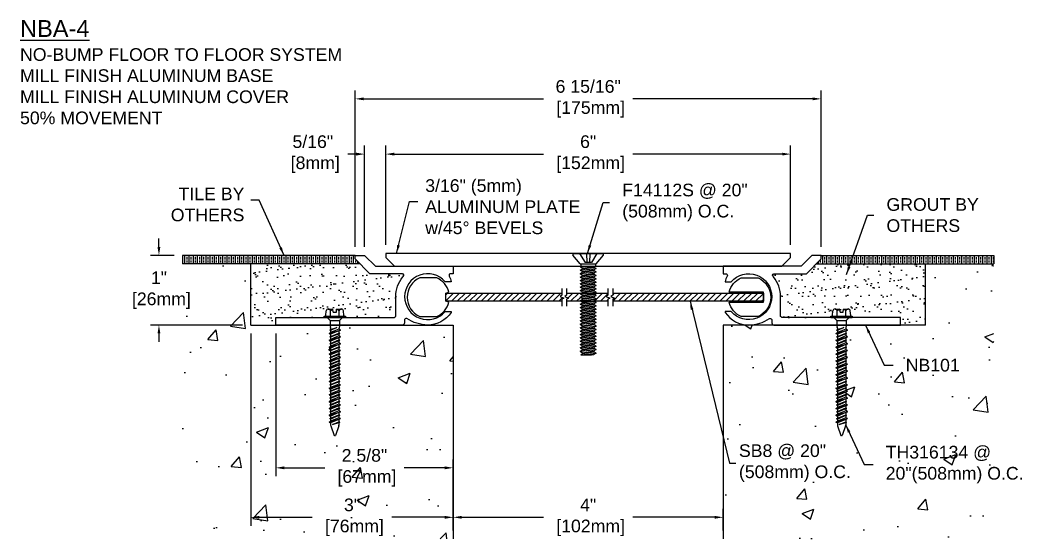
# Model space of a CAD drawing. Header units: inches. Extents: x 6.2 to 34.1, y 2.4 to 10.1.
# Drawn here: x 6.16 to 21.01, y 2.4 to 10.09 of the extents above; entities that cross this region are included whole.
import ezdxf

# ---------------------------------------------------------------- set-up
doc = ezdxf.new("R2010")
doc.units = ezdxf.units.IN
doc.header["$MEASUREMENT"] = 0
for name, color, linetype in [('ANCHORS', 4, 'Continuous'), ('CONDITIONS', 1, 'Continuous'), ('DIMENSIONS', 3, 'Continuous'), ('METALS', 7, 'Continuous'), ('TEXT', 2, 'Continuous')]:
    doc.layers.add(name, color=color, linetype=linetype)
doc.styles.add('Arial', font='arial.ttf')
doc.dimstyles.new('Arial', dxfattribs={"dimtxt": 0.125, "dimasz": 0.125, "dimexe": 0.125, "dimexo": 0.125, "dimgap": 0.125, "dimtad": 0, "dimtih": 1, "dimtoh": 1, "dimdec": 4, "dimzin": 3, "dimdsep": 46, "dimlunit": 4, "dimtxsty": 'Arial', "dimcen": 0.125, "dimadec": 0, "dimazin": 0, "dimtfac": 1, "dimtdec": 4, "dimtofl": 0, "dimtmove": 0, "dimatfit": 3, "dimfxl": 0, "dimfrac": 2, "dimtolj": 1, "dimtzin": 0, "dimarcsym": 0})

# ---------------------------------------------------------------- blocks, each defined once
blk = doc.blocks.new('NB101')
at = {"color": 7}
blk.add_lwpolyline([(0, 0.11), (1.75, 0.11, 0.414214), (1.78, 0.14), (1.78, 0.42, -0.169148), (1.882, 0.712, 0.705453), (1.879, 0.76), (1.394, 0.76), (1.176, 0.979), (1.176, 1.03), (1.316, 1.03), (1.476, 0.87), (2.63, 0.87), (2.63, 0.76), (2.594, 0.76, 0.552863), (2.569, 0.725, -0.162306), (2.599, 0.64), (2.509, 0.64, 2.723771), (2.509, 0.2), (2.599, 0.2), (2.599, 0.186, -0.25024), (2.25, 0, -0.145549), (1.941, 0.097, 0.525468), (1.907, 0.071), (1.907, 0.03, -0.414214), (1.877, 0), (0, 0)], format="xyb", close=True, dxfattribs=at)
blk = doc.blocks.new('Th316134')
for p, q in [((-0.135, 1.779), (-0.129, 1.85)), ((-0.097, 1.877), (-0.027, 1.877)), ((-0.065, 1.769), (-0.065, 1.85)), ((-0.023, 1.833), (-0.027, 1.877)), ((-0.023, 1.833), (0.023, 1.833)), ((0.023, 1.833), (0.027, 1.877)), ((0.027, 1.877), (0.097, 1.877)), ((0.064, 1.769), (0.064, 1.85)), ((0.135, 1.779), (0.129, 1.85)), ((-0.157, 1.75), (-0.157, 1.769)), ((-0.157, 1.769), (0.157, 1.769)), ((-0.157, 1.75), (0.157, 1.75)), ((-0.115, 1.75), (-0.07, 1.705)), ((-0.07, 1.705), (-0.07, 1.638)), ((-0.07, 1.705), (0.07, 1.705)), ((0.115, 1.75), (0.07, 1.705)), ((0.07, 1.705), (0.07, 1.638)), ((0.157, 1.769), (0.157, 1.75)), ((-0.086, 1.516), (0.086, 1.566)), ((-0.086, 1.516), (-0.062, 1.529)), ((-0.086, 1.516), (-0.062, 1.503)), ((-0.074, 1.566), (0.032, 1.603)), ((-0.074, 1.566), (-0.062, 1.573)), ((-0.074, 1.566), (-0.062, 1.56)), ((-0.074, 1.465), (0.074, 1.516)), ((-0.069, 1.628), (-0.063, 1.602)), ((-0.062, 1.573), (0.032, 1.603)), ((0.032, 1.603), (-0.062, 1.56)), ((-0.062, 1.593), (-0.062, 1.573)), ((0.062, 1.579), (-0.062, 1.529)), ((-0.062, 1.56), (-0.062, 1.529)), ((0.062, 1.553), (-0.062, 1.503)), ((-0.062, 1.471), (0.062, 1.522)), ((0.062, 1.509), (-0.062, 1.459)), ((-0.062, 1.503), (-0.062, 1.471)), ((0.062, 1.593), (0.062, 1.579)), ((0.086, 1.566), (0.062, 1.579)), ((0.086, 1.566), (0.062, 1.553)), ((0.062, 1.553), (0.062, 1.522)), ((0.074, 1.516), (0.062, 1.522)), ((0.074, 1.516), (0.062, 1.509)), ((0.062, 1.509), (0.062, 1.478)), ((0.069, 1.628), (0.063, 1.602)), ((-0.086, 1.414), (0.086, 1.465)), ((-0.086, 1.414), (-0.062, 1.427)), ((-0.086, 1.414), (-0.062, 1.401)), ((-0.086, 1.313), (0.086, 1.363)), ((-0.074, 1.465), (-0.062, 1.471)), ((-0.074, 1.465), (-0.062, 1.459)), ((-0.074, 1.363), (0.074, 1.414)), ((-0.074, 1.363), (-0.062, 1.369)), ((-0.074, 1.363), (-0.062, 1.357)), ((0.062, 1.478), (-0.062, 1.427)), ((-0.062, 1.459), (-0.062, 1.427)), ((0.062, 1.452), (-0.062, 1.401)), ((-0.062, 1.369), (0.062, 1.42)), ((0.062, 1.408), (-0.062, 1.357)), ((-0.062, 1.401), (-0.062, 1.369)), ((0.062, 1.376), (-0.062, 1.325)), ((-0.062, 1.357), (-0.062, 1.325)), ((0.062, 1.35), (-0.062, 1.3)), ((0.086, 1.465), (0.062, 1.478)), ((0.086, 1.465), (0.062, 1.452)), ((0.062, 1.452), (0.062, 1.42)), ((0.074, 1.414), (0.062, 1.42)), ((0.074, 1.414), (0.062, 1.408)), ((0.062, 1.408), (0.062, 1.376)), ((0.086, 1.363), (0.062, 1.376)), ((0.086, 1.363), (0.062, 1.35)), ((0.062, 1.35), (0.062, 1.319)), ((-0.086, 1.313), (-0.062, 1.325)), ((-0.086, 1.313), (-0.062, 1.3)), ((-0.086, 1.211), (0.086, 1.262)), ((-0.086, 1.211), (-0.062, 1.224)), ((-0.086, 1.211), (-0.062, 1.198)), ((-0.074, 1.262), (0.074, 1.313)), ((-0.074, 1.262), (-0.062, 1.268)), ((-0.074, 1.262), (-0.062, 1.256)), ((-0.074, 1.16), (0.074, 1.211)), ((-0.062, 1.268), (0.062, 1.319)), ((0.062, 1.306), (-0.062, 1.256)), ((-0.062, 1.3), (-0.062, 1.268)), ((0.062, 1.275), (-0.062, 1.224)), ((-0.062, 1.256), (-0.062, 1.224)), ((0.062, 1.249), (-0.062, 1.198)), ((-0.062, 1.166), (0.062, 1.217)), ((0.062, 1.205), (-0.062, 1.154)), ((-0.062, 1.198), (-0.062, 1.166)), ((0.074, 1.313), (0.062, 1.319)), ((0.074, 1.313), (0.062, 1.306)), ((0.062, 1.306), (0.062, 1.275)), ((0.086, 1.262), (0.062, 1.275)), ((0.086, 1.262), (0.062, 1.249)), ((0.062, 1.249), (0.062, 1.217)), ((0.074, 1.211), (0.062, 1.217)), ((0.074, 1.211), (0.062, 1.205)), ((0.062, 1.205), (0.062, 1.173)), ((-0.086, 1.109), (0.086, 1.16)), ((-0.086, 1.109), (-0.062, 1.122)), ((-0.086, 1.109), (-0.062, 1.096)), ((-0.086, 1.008), (0.086, 1.059)), ((-0.074, 1.16), (-0.062, 1.166)), ((-0.074, 1.16), (-0.062, 1.154)), ((-0.074, 1.059), (0.074, 1.109)), ((-0.074, 1.059), (-0.062, 1.065)), ((-0.074, 1.059), (-0.062, 1.052)), ((0.062, 1.173), (-0.062, 1.122)), ((-0.062, 1.154), (-0.062, 1.122)), ((0.062, 1.147), (-0.062, 1.096)), ((-0.062, 1.065), (0.062, 1.116)), ((0.062, 1.103), (-0.062, 1.052)), ((-0.062, 1.096), (-0.062, 1.065)), ((0.062, 1.072), (-0.062, 1.021)), ((-0.062, 1.052), (-0.062, 1.021)), ((0.062, 1.046), (-0.062, 0.995)), ((0.086, 1.16), (0.062, 1.173)), ((0.086, 1.16), (0.062, 1.147)), ((0.062, 1.147), (0.062, 1.116)), ((0.074, 1.109), (0.062, 1.116)), ((0.074, 1.109), (0.062, 1.103)), ((0.062, 1.103), (0.062, 1.072)), ((0.086, 1.059), (0.062, 1.072)), ((0.086, 1.059), (0.062, 1.046)), ((0.062, 1.046), (0.062, 1.014)), ((-0.086, 1.008), (-0.062, 1.021)), ((-0.086, 1.008), (-0.062, 0.995)), ((-0.086, 0.906), (0.086, 0.957)), ((-0.086, 0.906), (-0.062, 0.919)), ((-0.086, 0.906), (-0.062, 0.893)), ((-0.074, 0.957), (0.074, 1.008)), ((-0.074, 0.957), (-0.062, 0.963)), ((-0.074, 0.957), (-0.062, 0.951)), ((-0.074, 0.855), (0.074, 0.906)), ((-0.062, 0.963), (0.062, 1.014)), ((0.062, 1.002), (-0.062, 0.951)), ((-0.062, 0.995), (-0.062, 0.963)), ((0.062, 0.97), (-0.062, 0.919)), ((-0.062, 0.951), (-0.062, 0.919)), ((0.062, 0.944), (-0.062, 0.893)), ((-0.062, 0.862), (0.062, 0.912)), ((0.062, 0.9), (-0.062, 0.849)), ((-0.062, 0.893), (-0.062, 0.862)), ((0.074, 1.008), (0.062, 1.014)), ((0.074, 1.008), (0.062, 1.002)), ((0.062, 1.002), (0.062, 0.97)), ((0.086, 0.957), (0.062, 0.97)), ((0.086, 0.957), (0.062, 0.944)), ((0.062, 0.944), (0.062, 0.912)), ((0.074, 0.906), (0.062, 0.912)), ((0.074, 0.906), (0.062, 0.9)), ((0.062, 0.9), (0.062, 0.868)), ((-0.086, 0.805), (0.086, 0.855)), ((-0.086, 0.805), (-0.062, 0.818)), ((-0.086, 0.805), (-0.062, 0.792)), ((-0.086, 0.703), (0.086, 0.754)), ((-0.074, 0.855), (-0.062, 0.862)), ((-0.074, 0.855), (-0.062, 0.849)), ((-0.074, 0.754), (0.074, 0.805)), ((-0.074, 0.754), (-0.062, 0.76)), ((-0.074, 0.754), (-0.062, 0.748)), ((0.062, 0.868), (-0.062, 0.818)), ((-0.062, 0.849), (-0.062, 0.818)), ((0.062, 0.843), (-0.062, 0.792)), ((-0.062, 0.76), (0.062, 0.811)), ((0.062, 0.799), (-0.062, 0.748)), ((-0.062, 0.792), (-0.062, 0.76)), ((0.062, 0.767), (-0.062, 0.716)), ((-0.062, 0.748), (-0.062, 0.716)), ((0.086, 0.855), (0.062, 0.868)), ((0.086, 0.855), (0.062, 0.843)), ((0.062, 0.843), (0.062, 0.811)), ((0.074, 0.805), (0.062, 0.811)), ((0.074, 0.805), (0.062, 0.799)), ((0.062, 0.799), (0.062, 0.767)), ((0.086, 0.754), (0.062, 0.767)), ((0.086, 0.754), (0.062, 0.741)), ((0.062, 0.749), (0.062, 0.717)), ((-0.086, 0.703), (-0.062, 0.716)), ((-0.086, 0.703), (-0.062, 0.69)), ((-0.086, 0.609), (0.086, 0.66)), ((-0.086, 0.609), (-0.062, 0.622)), ((-0.086, 0.609), (-0.062, 0.596)), ((-0.074, 0.66), (0.074, 0.711)), ((-0.074, 0.66), (-0.062, 0.666)), ((-0.074, 0.66), (-0.062, 0.654)), ((-0.074, 0.559), (0.074, 0.609)), ((0.062, 0.741), (-0.062, 0.69)), ((-0.062, 0.666), (0.062, 0.717)), ((0.062, 0.705), (-0.062, 0.654)), ((-0.062, 0.698), (-0.062, 0.666)), ((0.062, 0.673), (-0.062, 0.622)), ((-0.062, 0.654), (-0.062, 0.622)), ((0.062, 0.647), (-0.062, 0.596)), ((-0.062, 0.565), (0.062, 0.616)), ((0.062, 0.603), (-0.062, 0.552)), ((-0.062, 0.596), (-0.062, 0.565)), ((0.074, 0.711), (0.062, 0.717)), ((0.074, 0.711), (0.062, 0.705)), ((0.062, 0.705), (0.062, 0.673)), ((0.086, 0.66), (0.062, 0.673)), ((0.086, 0.66), (0.062, 0.647)), ((0.062, 0.647), (0.062, 0.616)), ((0.074, 0.609), (0.062, 0.616)), ((0.074, 0.609), (0.062, 0.603)), ((0.062, 0.603), (0.062, 0.572)), ((-0.086, 0.508), (0.086, 0.559)), ((-0.086, 0.508), (-0.062, 0.521)), ((-0.086, 0.508), (-0.062, 0.495)), ((-0.086, 0.406), (0.086, 0.457)), ((-0.074, 0.559), (-0.062, 0.565)), ((-0.074, 0.559), (-0.062, 0.552)), ((-0.074, 0.457), (0.074, 0.508)), ((-0.074, 0.457), (-0.062, 0.463)), ((-0.074, 0.457), (-0.062, 0.451)), ((0.062, 0.572), (-0.062, 0.521)), ((-0.062, 0.552), (-0.062, 0.521)), ((0.062, 0.546), (-0.062, 0.495)), ((-0.062, 0.463), (0.062, 0.514)), ((0.062, 0.502), (-0.062, 0.451)), ((-0.062, 0.495), (-0.062, 0.463)), ((0.062, 0.47), (-0.062, 0.419)), ((-0.062, 0.451), (-0.062, 0.419)), ((0.086, 0.559), (0.062, 0.572)), ((0.086, 0.559), (0.062, 0.546)), ((0.062, 0.546), (0.062, 0.514)), ((0.074, 0.508), (0.062, 0.514)), ((0.074, 0.508), (0.062, 0.502)), ((0.062, 0.502), (0.062, 0.47)), ((0.086, 0.457), (0.062, 0.47)), ((0.086, 0.457), (0.062, 0.444)), ((-0.086, 0.406), (-0.062, 0.419)), ((-0.086, 0.406), (-0.062, 0.393)), ((-0.086, 0.305), (0.086, 0.355)), ((-0.086, 0.305), (-0.062, 0.318)), ((-0.086, 0.305), (-0.062, 0.292)), ((-0.074, 0.355), (0.074, 0.406)), ((-0.074, 0.355), (-0.062, 0.362)), ((-0.074, 0.355), (-0.062, 0.349)), ((-0.074, 0.254), (0.074, 0.305)), ((0.062, 0.444), (-0.062, 0.393)), ((-0.062, 0.362), (0.062, 0.412)), ((0.062, 0.4), (-0.062, 0.349)), ((-0.062, 0.393), (-0.062, 0.362)), ((0.062, 0.368), (-0.062, 0.318)), ((-0.062, 0.349), (-0.062, 0.318)), ((0.062, 0.343), (-0.062, 0.292)), ((-0.062, 0.26), (0.062, 0.311)), ((0.062, 0.299), (-0.062, 0.248)), ((0.062, 0.444), (0.062, 0.412)), ((0.074, 0.406), (0.062, 0.412)), ((0.074, 0.406), (0.062, 0.4)), ((0.062, 0.4), (0.062, 0.368)), ((0.086, 0.355), (0.062, 0.368)), ((0.086, 0.355), (0.062, 0.343)), ((0.062, 0.343), (0.062, 0.311)), ((0.074, 0.305), (0.062, 0.311)), ((0.074, 0.305), (0.062, 0.299)), ((0.062, 0.299), (0.062, 0.267)), ((-0.086, 0.203), (0.086, 0.254)), ((-0.086, 0.203), (-0.062, 0.216)), ((-0.086, 0.203), (-0.062, 0.19)), ((-0.074, 0.254), (-0.062, 0.26)), ((-0.074, 0.254), (-0.062, 0.248)), ((-0.062, 0.292), (-0.062, 0.26)), ((0.062, 0.267), (-0.062, 0.216)), ((-0.062, 0.248), (-0.062, 0.216)), ((0.062, 0.241), (-0.062, 0.19)), ((-0.062, 0.19), (-0.062, 0.164)), ((-0.06, 0.149), (-0.01, 0.006)), ((-0.034, 0.166), (0.062, 0.209)), ((-0.034, 0.166), (0.074, 0.203)), ((0.062, 0.197), (-0.034, 0.166)), ((0.06, 0.149), (0.01, 0.006)), ((0.086, 0.254), (0.062, 0.267)), ((0.086, 0.254), (0.062, 0.241)), ((0.062, 0.241), (0.062, 0.209)), ((0.074, 0.203), (0.062, 0.209)), ((0.074, 0.203), (0.062, 0.197)), ((0.062, 0.197), (0.062, 0.164))]:
    blk.add_line(p, q)
for centre, radius, start, end in [((-0.097, 1.845), 0.0327, 9.285, 170.715), ((0, 1.788), 0.0896, 107.4215, 136.0407), ((0, 1.788), 0.0896, 43.9593, 72.5785), ((0.097, 1.845), 0.0327, 9.285, 170.715), ((-0.146, 1.78), 0.0112, 270, 355), ((-0.023, 1.638), 0.0465, 180, 191.9357), ((0.023, 1.638), 0.0465, 348.0643, 0), ((0.146, 1.78), 0.0112, 185, 270), ((-0.109, 1.593), 0.0465, 0, 11.9357), ((0.109, 1.593), 0.0465, 168.0643, 180), ((-0.016, 0.164), 0.0465, 180, 199.3058), ((0.016, 0.164), 0.0465, 340.6942, 0), ((0, 0.011), 0.0106, 204.1001, 335.8999)]:
    blk.add_arc(centre, radius, start, end)
blk = doc.blocks.new('*D10')
at = {"layer": 'Defpoints', "color": 0}
for p in [(9.58, 5.572), (12.58, 2.725), (12.58, 2.405)]:
    blk.add_point(p, dxfattribs=at)
at = {"layer": 'DIMENSIONS', "color": 0, "lineweight": -2}
for p, q in [((9.58, 5.447), (9.58, 2.6)), ((12.58, 2.53), (12.58, 2.85)), ((9.705, 2.725), (10.491, 2.725)), ((12.455, 2.725), (11.67, 2.725))]:
    blk.add_line(p, q, dxfattribs=at)
at = {"layer": 'DIMENSIONS', "color": 0}
for points in [[(9.705, 2.746), (9.705, 2.704), (9.58, 2.725)], [(12.455, 2.746), (12.455, 2.704), (12.58, 2.725)]]:
    blk.add_solid(points, dxfattribs=at)
at = {"layer": 'DIMENSIONS', "color": 0, "insert": (11.08, 2.725), "char_height": 0.1875, "attachment_point": 5, "style": 'Arial'}
blk.add_mtext('\\A1;3"\\P [76mm]', dxfattribs=at)
blk = doc.blocks.new('F14112S')
for p, q in [((-0.214, 0), (0.214, 0)), ((-0.128, 0), (-0.047, -0.137)), ((-0.025, 0), (-0.02, -0.137)), ((0.025, 0), (0.02, -0.137)), ((0.128, 0), (0.048, -0.137)), ((-0.119, -0.155), (-0.226, -0.024)), ((0.048, -0.137), (-0.047, -0.137)), ((0.119, -0.155), (0.226, -0.024)), ((-0.119, -0.155), (0.119, -0.155)), ((-0.119, -0.2), (-0.108, -0.195)), ((-0.119, -0.2), (-0.068, -0.195)), ((-0.119, -0.2), (-0.085, -0.22)), ((-0.119, -0.25), (0.119, -0.225)), ((-0.119, -0.25), (-0.085, -0.23)), ((-0.119, -0.25), (-0.085, -0.27)), ((-0.119, -0.3), (0.119, -0.275)), ((-0.119, -0.3), (-0.085, -0.28)), ((-0.108, -0.155), (-0.108, -0.195)), ((0.108, -0.195), (-0.108, -0.195)), ((-0.085, -0.22), (0.085, -0.195)), ((-0.085, -0.23), (0.085, -0.205)), ((-0.085, -0.22), (-0.085, -0.23)), ((-0.085, -0.27), (0.085, -0.245)), ((-0.085, -0.28), (0.085, -0.255)), ((-0.085, -0.27), (-0.085, -0.28)), ((-0.085, -0.32), (0.085, -0.295)), ((0.108, -0.195), (0.085, -0.205)), ((0.119, -0.225), (0.085, -0.205)), ((0.119, -0.225), (0.085, -0.245)), ((0.085, -0.245), (0.085, -0.255)), ((0.119, -0.275), (0.085, -0.255)), ((0.119, -0.275), (0.085, -0.295)), ((0.085, -0.295), (0.085, -0.305)), ((0.108, -0.155), (0.108, -0.195)), ((-0.119, -0.3), (-0.085, -0.32)), ((-0.119, -0.35), (0.119, -0.325)), ((-0.119, -0.35), (-0.085, -0.33)), ((-0.119, -0.35), (-0.085, -0.37)), ((-0.119, -0.4), (0.119, -0.375)), ((-0.119, -0.4), (-0.085, -0.38)), ((-0.119, -0.4), (-0.085, -0.42)), ((-0.119, -0.45), (0.119, -0.425)), ((-0.119, -0.45), (-0.085, -0.43)), ((-0.085, -0.33), (0.085, -0.305)), ((-0.085, -0.32), (-0.085, -0.33)), ((-0.085, -0.37), (0.085, -0.345)), ((-0.085, -0.38), (0.085, -0.355)), ((-0.085, -0.37), (-0.085, -0.38)), ((-0.085, -0.42), (0.085, -0.395)), ((-0.085, -0.43), (0.085, -0.405)), ((-0.085, -0.42), (-0.085, -0.43)), ((-0.085, -0.47), (0.085, -0.445)), ((0.119, -0.325), (0.085, -0.305)), ((0.119, -0.325), (0.085, -0.345)), ((0.085, -0.345), (0.085, -0.355)), ((0.119, -0.375), (0.085, -0.355)), ((0.119, -0.375), (0.085, -0.395)), ((0.085, -0.395), (0.085, -0.405)), ((0.119, -0.425), (0.085, -0.405)), ((0.119, -0.425), (0.085, -0.445)), ((0.085, -0.445), (0.085, -0.455)), ((-0.119, -0.45), (-0.085, -0.47)), ((-0.119, -0.5), (0.119, -0.475)), ((-0.119, -0.5), (-0.085, -0.48)), ((-0.119, -0.5), (-0.085, -0.52)), ((-0.119, -0.55), (0.119, -0.525)), ((-0.119, -0.55), (-0.085, -0.53)), ((-0.119, -0.55), (-0.085, -0.57)), ((-0.119, -0.6), (0.119, -0.575)), ((-0.119, -0.6), (-0.085, -0.58)), ((-0.085, -0.48), (0.085, -0.455)), ((-0.085, -0.47), (-0.085, -0.48)), ((-0.085, -0.52), (0.085, -0.495)), ((-0.085, -0.53), (0.085, -0.505)), ((-0.085, -0.52), (-0.085, -0.53)), ((-0.085, -0.57), (0.085, -0.545)), ((-0.085, -0.58), (0.085, -0.555)), ((-0.085, -0.57), (-0.085, -0.58)), ((0.119, -0.475), (0.085, -0.455)), ((0.119, -0.475), (0.085, -0.495)), ((0.085, -0.495), (0.085, -0.505)), ((0.119, -0.525), (0.085, -0.505)), ((0.119, -0.525), (0.085, -0.545)), ((0.085, -0.545), (0.085, -0.555)), ((0.119, -0.575), (0.085, -0.555)), ((0.119, -0.575), (0.085, -0.595)), ((-0.119, -0.6), (-0.085, -0.62)), ((-0.119, -0.65), (0.119, -0.625)), ((-0.119, -0.65), (-0.085, -0.63)), ((-0.119, -0.65), (-0.085, -0.67)), ((-0.119, -0.7), (0.119, -0.675)), ((-0.119, -0.7), (-0.085, -0.68)), ((-0.119, -0.7), (-0.085, -0.72)), ((-0.119, -0.75), (0.119, -0.725)), ((-0.119, -0.75), (-0.085, -0.73)), ((-0.085, -0.62), (0.085, -0.595)), ((-0.085, -0.63), (0.085, -0.605)), ((-0.085, -0.62), (-0.085, -0.63)), ((-0.085, -0.67), (0.085, -0.645)), ((-0.085, -0.68), (0.085, -0.655)), ((-0.085, -0.67), (-0.085, -0.68)), ((-0.085, -0.72), (0.085, -0.695)), ((-0.085, -0.73), (0.085, -0.705)), ((-0.085, -0.72), (-0.085, -0.73)), ((0.085, -0.595), (0.085, -0.605)), ((0.119, -0.625), (0.085, -0.605)), ((0.119, -0.625), (0.085, -0.645)), ((0.085, -0.645), (0.085, -0.655)), ((0.119, -0.675), (0.085, -0.655)), ((0.119, -0.675), (0.085, -0.695)), ((0.085, -0.695), (0.085, -0.705)), ((0.119, -0.725), (0.085, -0.705)), ((0.119, -0.725), (0.085, -0.745)), ((-0.119, -0.75), (-0.085, -0.77)), ((-0.119, -0.8), (0.119, -0.775)), ((-0.119, -0.8), (-0.085, -0.78)), ((-0.119, -0.8), (-0.085, -0.82)), ((-0.119, -0.85), (0.119, -0.825)), ((-0.119, -0.85), (-0.085, -0.83)), ((-0.119, -0.85), (-0.085, -0.87)), ((-0.119, -0.9), (0.119, -0.875)), ((-0.119, -0.9), (-0.085, -0.88)), ((-0.085, -0.77), (0.085, -0.745)), ((-0.085, -0.78), (0.085, -0.755)), ((-0.085, -0.77), (-0.085, -0.78)), ((-0.085, -0.82), (0.085, -0.795)), ((-0.085, -0.83), (0.085, -0.805)), ((-0.085, -0.82), (-0.085, -0.83)), ((-0.085, -0.87), (0.085, -0.845)), ((-0.085, -0.88), (0.085, -0.855)), ((-0.085, -0.87), (-0.085, -0.88)), ((0.085, -0.745), (0.085, -0.755)), ((0.119, -0.775), (0.085, -0.755)), ((0.119, -0.775), (0.085, -0.795)), ((0.085, -0.795), (0.085, -0.805)), ((0.119, -0.825), (0.085, -0.805)), ((0.119, -0.825), (0.085, -0.845)), ((0.085, -0.845), (0.085, -0.855)), ((0.119, -0.875), (0.085, -0.855)), ((0.119, -0.875), (0.085, -0.895)), ((-0.119, -0.9), (-0.085, -0.92)), ((-0.119, -0.95), (0.119, -0.925)), ((-0.119, -0.95), (-0.085, -0.93)), ((-0.119, -0.95), (-0.085, -0.97)), ((-0.119, -1), (0.119, -0.975)), ((-0.119, -1), (-0.085, -0.98)), ((-0.119, -1), (-0.085, -1.02)), ((-0.119, -1.05), (0.119, -1.025)), ((-0.119, -1.05), (-0.085, -1.03)), ((-0.085, -0.92), (0.085, -0.895)), ((-0.085, -0.93), (0.085, -0.905)), ((-0.085, -0.92), (-0.085, -0.93)), ((-0.085, -0.97), (0.085, -0.945)), ((-0.085, -0.98), (0.085, -0.955)), ((-0.085, -0.97), (-0.085, -0.98)), ((-0.085, -1.02), (0.085, -0.995)), ((-0.085, -1.03), (0.085, -1.005)), ((-0.085, -1.02), (-0.085, -1.03)), ((0.085, -0.895), (0.085, -0.905)), ((0.119, -0.925), (0.085, -0.905)), ((0.119, -0.925), (0.085, -0.945)), ((0.085, -0.945), (0.085, -0.955)), ((0.119, -0.975), (0.085, -0.955)), ((0.119, -0.975), (0.085, -0.995)), ((0.085, -0.995), (0.085, -1.005)), ((0.119, -1.025), (0.085, -1.005)), ((0.119, -1.025), (0.085, -1.045)), ((-0.119, -1.05), (-0.085, -1.07)), ((-0.119, -1.1), (0.119, -1.075)), ((-0.119, -1.1), (-0.085, -1.08)), ((-0.119, -1.1), (-0.085, -1.12)), ((-0.119, -1.15), (0.119, -1.125)), ((-0.119, -1.15), (-0.085, -1.13)), ((-0.119, -1.15), (-0.085, -1.17)), ((-0.119, -1.2), (0.119, -1.175)), ((-0.119, -1.2), (-0.085, -1.18)), ((-0.085, -1.07), (0.085, -1.045)), ((-0.085, -1.08), (0.085, -1.055)), ((-0.085, -1.07), (-0.085, -1.08)), ((-0.085, -1.12), (0.085, -1.095)), ((-0.085, -1.13), (0.085, -1.105)), ((-0.085, -1.12), (-0.085, -1.13)), ((-0.085, -1.17), (0.085, -1.145)), ((-0.085, -1.18), (0.085, -1.155)), ((-0.085, -1.17), (-0.085, -1.18)), ((0.085, -1.045), (0.085, -1.055)), ((0.119, -1.075), (0.085, -1.055)), ((0.119, -1.075), (0.085, -1.095)), ((0.085, -1.095), (0.085, -1.105)), ((0.119, -1.125), (0.085, -1.105)), ((0.119, -1.125), (0.085, -1.145)), ((0.085, -1.145), (0.085, -1.155)), ((0.119, -1.175), (0.085, -1.155)), ((0.119, -1.175), (0.085, -1.195)), ((-0.119, -1.2), (-0.085, -1.22)), ((-0.119, -1.25), (0.119, -1.225)), ((-0.119, -1.25), (-0.085, -1.23)), ((-0.119, -1.25), (-0.085, -1.27)), ((-0.119, -1.3), (0.119, -1.275)), ((-0.119, -1.3), (-0.085, -1.28)), ((-0.119, -1.3), (-0.085, -1.32)), ((-0.119, -1.35), (0.119, -1.325)), ((-0.119, -1.35), (-0.085, -1.33)), ((-0.085, -1.22), (0.085, -1.195)), ((-0.085, -1.23), (0.085, -1.205)), ((-0.085, -1.22), (-0.085, -1.23)), ((-0.085, -1.27), (0.085, -1.245)), ((-0.085, -1.28), (0.085, -1.255)), ((-0.085, -1.27), (-0.085, -1.28)), ((-0.085, -1.32), (0.085, -1.295)), ((-0.085, -1.33), (0.085, -1.305)), ((-0.085, -1.32), (-0.085, -1.33)), ((0.085, -1.195), (0.085, -1.205)), ((0.119, -1.225), (0.085, -1.205)), ((0.119, -1.225), (0.085, -1.245)), ((0.085, -1.245), (0.085, -1.255)), ((0.119, -1.275), (0.085, -1.255)), ((0.119, -1.275), (0.085, -1.295)), ((0.085, -1.295), (0.085, -1.305)), ((0.119, -1.325), (0.085, -1.305)), ((0.119, -1.325), (0.085, -1.345)), ((-0.119, -1.35), (-0.085, -1.37)), ((-0.119, -1.4), (0.119, -1.375)), ((-0.119, -1.4), (-0.085, -1.38)), ((-0.119, -1.4), (-0.085, -1.42)), ((-0.119, -1.45), (0.119, -1.425)), ((-0.119, -1.45), (-0.085, -1.43)), ((-0.119, -1.45), (-0.085, -1.47)), ((-0.11, -1.5), (0.119, -1.475)), ((-0.11, -1.5), (-0.085, -1.48)), ((-0.085, -1.37), (0.085, -1.345)), ((-0.085, -1.38), (0.085, -1.355)), ((-0.085, -1.37), (-0.085, -1.38)), ((-0.085, -1.42), (0.085, -1.395)), ((-0.085, -1.43), (0.085, -1.405)), ((-0.085, -1.42), (-0.085, -1.43)), ((-0.085, -1.47), (0.085, -1.445)), ((-0.085, -1.48), (0.085, -1.455)), ((-0.085, -1.47), (-0.085, -1.48)), ((0.085, -1.345), (0.085, -1.355)), ((0.119, -1.375), (0.085, -1.355)), ((0.119, -1.375), (0.085, -1.395)), ((0.085, -1.395), (0.085, -1.405)), ((0.119, -1.425), (0.085, -1.405)), ((0.119, -1.425), (0.085, -1.445)), ((0.085, -1.445), (0.085, -1.455)), ((0.119, -1.475), (0.085, -1.455)), ((0.119, -1.475), (0.085, -1.495)), ((-0.11, -1.5), (0.048, -1.5)), ((0.048, -1.5), (0.085, -1.495))]:
    blk.add_line(p, q)
for centre, start, end in [((-0.214, -0.015), 90, 219.032), ((0.214, -0.015), 320.968, 90)]:
    blk.add_arc(centre, 0.015, start, end)
blk = doc.blocks.new('*D12')
at = {"layer": 'Defpoints', "color": 0}
for p in [(8.57, 6.603), (8.219, 5.572), (9.58, 5.572)]:
    blk.add_point(p, dxfattribs=at)
at = {"layer": 'DIMENSIONS', "color": 0, "lineweight": -2}
for p, q in [((8.219, 6.728), (8.219, 6.853)), ((8.445, 6.603), (8.094, 6.603)), ((9.455, 5.572), (8.094, 5.572)), ((8.219, 5.447), (8.219, 5.322))]:
    blk.add_line(p, q, dxfattribs=at)
at = {"layer": 'DIMENSIONS', "color": 0}
for points in [[(8.198, 6.728), (8.24, 6.728), (8.219, 6.603)], [(8.198, 5.447), (8.24, 5.447), (8.219, 5.572)]]:
    blk.add_solid(points, dxfattribs=at)
at = {"layer": 'DIMENSIONS', "color": 0, "insert": (8.219, 6.088), "char_height": 0.1875, "attachment_point": 5, "style": 'Arial'}
blk.add_mtext('\\A1;1"\\P [26mm]', dxfattribs=at)
blk = doc.blocks.new('*D13')
at = {"layer": 'Defpoints', "color": 0}
for p in [(9.95, 5.572), (12.58, 3.458), (12.58, 2.405)]:
    blk.add_point(p, dxfattribs=at)
at = {"layer": 'DIMENSIONS', "color": 0, "lineweight": -2}
for p, q in [((9.95, 5.447), (9.95, 3.333)), ((12.58, 2.53), (12.58, 3.583)), ((10.075, 3.458), (10.676, 3.458)), ((12.455, 3.458), (11.855, 3.458))]:
    blk.add_line(p, q, dxfattribs=at)
at = {"layer": 'DIMENSIONS', "color": 0}
for points in [[(10.075, 3.479), (10.075, 3.437), (9.95, 3.458)], [(12.455, 3.479), (12.455, 3.437), (12.58, 3.458)]]:
    blk.add_solid(points, dxfattribs=at)
at = {"layer": 'DIMENSIONS', "color": 0, "insert": (11.265, 3.458), "char_height": 0.1875, "attachment_point": 5, "style": 'Arial'}
blk.add_mtext('\\A1;2 5/8"\\P [67mm]', dxfattribs=at)
blk = doc.blocks.new('*D14')
at = {"layer": 'Defpoints', "color": 0}
for p in [(16.58, 2.725), (12.58, 2.405), (16.58, 2.405)]:
    blk.add_point(p, dxfattribs=at)
at = {"layer": 'DIMENSIONS', "color": 0, "lineweight": -2}
for p, q in [((12.58, 2.53), (12.58, 2.85)), ((16.58, 2.53), (16.58, 2.85)), ((12.705, 2.725), (13.918, 2.725)), ((16.455, 2.725), (15.243, 2.725))]:
    blk.add_line(p, q, dxfattribs=at)
at = {"layer": 'DIMENSIONS', "color": 0}
for points in [[(12.705, 2.746), (12.705, 2.704), (12.58, 2.725)], [(16.455, 2.746), (16.455, 2.704), (16.58, 2.725)]]:
    blk.add_solid(points, dxfattribs=at)
at = {"layer": 'DIMENSIONS', "color": 0, "insert": (14.58, 2.725), "char_height": 0.1875, "attachment_point": 5, "style": 'Arial'}
blk.add_mtext('\\A1;4"\\P [102mm]', dxfattribs=at)
blk = doc.blocks.new('*D15')
at = {"layer": 'Defpoints', "color": 0}
for p in [(17.58, 8.103), (11.58, 6.633), (17.58, 6.633)]:
    blk.add_point(p, dxfattribs=at)
at = {"layer": 'DIMENSIONS', "color": 0, "lineweight": -2}
for p, q in [((11.58, 6.758), (11.58, 8.228)), ((17.58, 6.758), (17.58, 8.228)), ((11.705, 8.103), (13.918, 8.103)), ((17.455, 8.103), (15.243, 8.103))]:
    blk.add_line(p, q, dxfattribs=at)
at = {"layer": 'DIMENSIONS', "color": 0}
for points in [[(11.705, 8.124), (11.705, 8.082), (11.58, 8.103)], [(17.455, 8.124), (17.455, 8.082), (17.58, 8.103)]]:
    blk.add_solid(points, dxfattribs=at)
at = {"layer": 'DIMENSIONS', "color": 0, "insert": (14.58, 8.103), "char_height": 0.1875, "attachment_point": 5, "style": 'Arial'}
blk.add_mtext('\\A1;6"\\P [152mm]', dxfattribs=at)
blk = doc.blocks.new('*D16')
at = {"layer": 'Defpoints', "color": 0}
for p in [(11.266, 8.103), (11.266, 6.603), (11.58, 6.633)]:
    blk.add_point(p, dxfattribs=at)
at = {"layer": 'DIMENSIONS', "color": 0, "lineweight": -2}
for p, q in [((11.266, 6.728), (11.266, 8.228)), ((11.58, 6.758), (11.58, 8.228)), ((11.141, 8.103), (11.016, 8.103)), ((11.705, 8.103), (11.83, 8.103))]:
    blk.add_line(p, q, dxfattribs=at)
at = {"layer": 'DIMENSIONS', "color": 0}
for points in [[(11.141, 8.124), (11.141, 8.082), (11.266, 8.103)], [(11.705, 8.124), (11.705, 8.082), (11.58, 8.103)]]:
    blk.add_solid(points, dxfattribs=at)
at = {"layer": 'DIMENSIONS', "color": 0, "insert": (10.499, 8.103), "char_height": 0.1875, "attachment_point": 5, "style": 'Arial'}
blk.add_mtext('\\A1;5/16"\\P [8mm]', dxfattribs=at)
blk = doc.blocks.new('*D17')
at = {"layer": 'Defpoints', "color": 0}
for p in [(18.034, 8.921), (11.126, 6.603), (18.034, 6.603)]:
    blk.add_point(p, dxfattribs=at)
at = {"layer": 'DIMENSIONS', "color": 0, "lineweight": -2}
for p, q in [((11.126, 6.728), (11.126, 9.046)), ((11.251, 8.921), (13.918, 8.921)), ((17.909, 8.921), (15.243, 8.921)), ((18.034, 6.728), (18.034, 9.046))]:
    blk.add_line(p, q, dxfattribs=at)
at = {"layer": 'DIMENSIONS', "color": 0}
for points in [[(11.251, 8.942), (11.251, 8.9), (11.126, 8.921)], [(17.909, 8.942), (17.909, 8.9), (18.034, 8.921)]]:
    blk.add_solid(points, dxfattribs=at)
at = {"layer": 'DIMENSIONS', "color": 0, "insert": (14.58, 8.921), "char_height": 0.1875, "attachment_point": 5, "style": 'Arial'}
blk.add_mtext('\\A1;6 15/16"\\P [175mm]', dxfattribs=at)
blk = doc.blocks.new('sb8')
h = blk.add_hatch()
h.set_pattern_fill('ANSI31', color=256, scale=0.5, style=0)
h.paths.add_polyline_path([(10.339, 5.859), (10.339, 5.829), (10.31, 5.81), (10.368, 5.788), (10.339, 5.769), (10.339, 5.739), (12.573, 5.739), (12.573, 5.859)])
h.paths.add_polyline_path([(10.07, 5.859), (10.061, 5.854), (10.061, 5.843), (10.095, 5.823), (10.061, 5.804), (10.061, 5.793), (10.095, 5.773), (10.061, 5.754), (10.061, 5.743), (10.067, 5.739), (10.269, 5.739), (10.269, 5.769), (10.298, 5.788), (10.24, 5.81), (10.269, 5.829), (10.269, 5.859)])
h.paths.add_polyline_path([(9.656, 5.859), (9.656, 5.829), (9.628, 5.81), (9.685, 5.788), (9.656, 5.769), (9.656, 5.739), (9.872, 5.739), (9.857, 5.748), (9.891, 5.768), (9.891, 5.779), (9.857, 5.798), (9.891, 5.818), (9.891, 5.829), (9.857, 5.848), (9.875, 5.859)])
h.paths.add_polyline_path([(7.868, 5.859), (7.868, 5.739), (9.586, 5.739), (9.586, 5.769), (9.615, 5.788), (9.558, 5.81), (9.586, 5.829), (9.586, 5.859)])
for points in [[(7.909, 5.874, 0.233897), (7.731, 6.086), (7.481, 6.086, 0.654654), (7.481, 5.513), (7.731, 5.513, 0.233897), (7.909, 5.725), (7.868, 5.739), (7.868, 5.859)], [(12.573, 5.874), (12.065, 5.874, -0.233897), (12.243, 6.086), (12.493, 6.086, -0.654654), (12.493, 5.513), (12.243, 5.513, -0.233897), (12.065, 5.725), (12.573, 5.725)]]:
    blk.add_lwpolyline(points, format="xyb", close=True)
for points in [[(7.868, 5.859), (9.586, 5.859)], [(9.586, 5.929), (9.586, 5.829), (9.558, 5.81), (9.615, 5.788), (9.586, 5.769), (9.586, 5.669)], [(9.656, 5.929), (9.656, 5.829), (9.628, 5.81), (9.685, 5.788), (9.656, 5.769), (9.656, 5.669)], [(9.656, 5.859), (10.269, 5.859)], [(10.269, 5.929), (10.269, 5.829), (10.24, 5.81), (10.298, 5.788), (10.269, 5.769), (10.269, 5.669)], [(10.339, 5.929), (10.339, 5.829), (10.31, 5.81), (10.368, 5.788), (10.339, 5.769), (10.339, 5.669)], [(10.339, 5.859), (12.573, 5.859), (12.573, 5.739), (10.339, 5.739)], [(9.586, 5.739), (7.868, 5.739)], [(10.269, 5.739), (9.656, 5.739)]]:
    blk.add_lwpolyline(points)

msp = doc.modelspace()

# ---------------------------------------------------------------- hatches: boundary and pattern name
at = {"layer": 'CONDITIONS'}
h = msp.add_hatch(dxfattribs=at)
h.set_pattern_fill('ANSI33', color=256, scale=0.25, angle=45, style=0)
h.set_pattern_definition([(90, (4.60456, 0.184326), (-0.0625, 1e-17), []), (90, (4.63581, 0.215576), (-0.0625, 1e-17), [0.03125, -0.015625])])
h.paths.add_polyline_path([(11.12618, 6.60271), (8.56981, 6.60271), (8.56981, 6.47771), (11.19929, 6.47771), (11.12618, 6.55086)])
h = msp.add_hatch(dxfattribs=at)
h.set_pattern_fill('ANSI33', color=256, scale=0.25, angle=45, style=0)
h.set_pattern_definition([(90, (24.5558, 0.184326), (0.0625, 1e-17), []), (90, (24.52455, 0.215576), (0.0625, 1e-17), [0.03125, -0.015625])])
h.paths.add_polyline_path([(18.03418, 6.60271), (20.59055, 6.60271), (20.59055, 6.47771), (17.96107, 6.47771), (18.03418, 6.55086)])
h = msp.add_hatch(dxfattribs=at)
h.set_pattern_fill('AR-CONC', color=256, scale=0.25, style=0)
h.set_pattern_definition([(50, (4.6046, 0.1843), (1.79315, -0.15688), [0.1875, -2.0625]), (355, (4.6046, 0.1843), (-0.34688, 1.88048), [0.15, -1.65]), (100.451, (4.754, 0.1713), (1.44627, 1.7236), [0.15935, -1.75286]), (46.184, (4.6046, 0.6843), (2.6681, -0.4138), [0.28125, -3.09375]), (96.636, (4.827, 0.6498), (2.33666, 2.4353), [0.239, -2.6293]), (351.184, (4.6046, 0.6843), (2.33665, 2.4353), [0.225, -2.475]), (21, (4.8546, 0.5593), (1.49227, -1.00655), [0.1875, -2.0625]), (326, (4.8546, 0.5593), (0.6083, 1.81288), [0.15, -1.65]), (71.451, (4.979, 0.4754), (2.10056, 0.80633), [0.15935, -1.75286]), (37.5, (4.60456, 0.1843), (0.0304, 0.832235), [0, -1.63, 0, -1.675, 0, -1.65625]), (7.5, (4.6046, 0.1843), (0.65767, 0.98603), [0, -0.955, 0, -1.5925, 0, -0.63125]), (327.5, (4.04706, 0.1843), (1.334556, -0.056387), [0, -0.625, 0, -1.95, 0, -2.5875]), (317.5, (3.7971, 0.1843), (1.45797, 0.25026), [0, -0.8125, 0, -1.295, 0, -1.8375])])
h.paths.add_polyline_path([(12.58018, 5.57235), (10.89502, 5.57235), (10.89502, 5.56505), (10.88853, 5.53433, 0.05212645), (10.88752, 5.52471), (10.88752, 5.51134), (10.91152, 5.49842), (10.88752, 5.48549), (10.88752, 5.4538), (10.89897, 5.44764), (10.88752, 5.44147), (10.88752, 5.40978), (10.91152, 5.39685), (10.88752, 5.38393), (10.88752, 5.35224), (10.89897, 5.34607), (10.88752, 5.33991), (10.88752, 5.30822), (10.91152, 5.29529), (10.88752, 5.28237), (10.88752, 5.25067), (10.89897, 5.24451), (10.88752, 5.23835), (10.88752, 5.20665), (10.91152, 5.19373), (10.88752, 5.1808), (10.88752, 5.14911), (10.89897, 5.14295), (10.88752, 5.13679), (10.88752, 5.10509), (10.91152, 5.09217), (10.88752, 5.07924), (10.88752, 5.04755), (10.89897, 5.04139), (10.88752, 5.03522), (10.88752, 5.00353), (10.91152, 4.9906), (10.88752, 4.97768), (10.88752, 4.94599), (10.89897, 4.93982), (10.88752, 4.93366), (10.88752, 4.90197), (10.91152, 4.88904), (10.88752, 4.87612), (10.88752, 4.84442), (10.89897, 4.83826), (10.88752, 4.8321), (10.88752, 4.8004), (10.91152, 4.78748), (10.88752, 4.77455), (10.88752, 4.74286), (10.89897, 4.7367), (10.88752, 4.73054), (10.88752, 4.69884), (10.91152, 4.68592), (10.88752, 4.67299), (10.88752, 4.64911), (10.89897, 4.64295), (10.88752, 4.63679), (10.88752, 4.60509), (10.91152, 4.59217), (10.88752, 4.57924), (10.88752, 4.54755), (10.89897, 4.54139), (10.88752, 4.53522), (10.88752, 4.50353), (10.91152, 4.4906), (10.88752, 4.47768), (10.88752, 4.44599), (10.89897, 4.43982), (10.88752, 4.43366), (10.88752, 4.40197), (10.91152, 4.38904), (10.88752, 4.37612), (10.88752, 4.34442), (10.89897, 4.33826), (10.88752, 4.3321), (10.88752, 4.3004), (10.91152, 4.28748), (10.88752, 4.27455), (10.88752, 4.24286), (10.89897, 4.2367), (10.88752, 4.23054), (10.88752, 4.19884), (10.91152, 4.18592), (10.88752, 4.17299), (10.88752, 4.1413), (10.89897, 4.13514), (10.88752, 4.12897), (10.88752, 4.09635, -0.08443704), (10.88491, 4.08098), (10.8355, 3.93993, -0.77412328), (10.81505, 3.93993), (10.76564, 4.08098, -0.08443704), (10.76302, 4.09635), (10.76302, 4.12221), (10.73902, 4.13514), (10.76302, 4.14806), (10.76302, 4.17975), (10.75158, 4.18592), (10.76302, 4.19208), (10.76302, 4.22377), (10.73902, 4.2367), (10.76302, 4.24962), (10.76302, 4.28132), (10.75158, 4.28748), (10.76302, 4.29364), (10.76302, 4.32534), (10.73902, 4.33826), (10.76302, 4.35119), (10.76302, 4.38288), (10.75158, 4.38904), (10.76302, 4.39521), (10.76302, 4.4269), (10.73902, 4.43982), (10.76302, 4.45275), (10.76302, 4.48444), (10.75158, 4.4906), (10.76302, 4.49677), (10.76302, 4.52846), (10.73902, 4.54139), (10.76302, 4.55431), (10.76302, 4.586), (10.75158, 4.59217), (10.76302, 4.59833), (10.76302, 4.62221), (10.73902, 4.63514), (10.76302, 4.64806), (10.76302, 4.67975), (10.75158, 4.68592), (10.76302, 4.69208), (10.76302, 4.72377), (10.73902, 4.7367), (10.76302, 4.74962), (10.76302, 4.78132), (10.75158, 4.78748), (10.76302, 4.79364), (10.76302, 4.82534), (10.73902, 4.83826), (10.76302, 4.85119), (10.76302, 4.88288), (10.75158, 4.88904), (10.76302, 4.89521), (10.76302, 4.9269), (10.73902, 4.93982), (10.76302, 4.95275), (10.76302, 4.98444), (10.75158, 4.9906), (10.76302, 4.99677), (10.76302, 5.02846), (10.73902, 5.04139), (10.76302, 5.05431), (10.76302, 5.086), (10.75158, 5.09217), (10.76302, 5.09833), (10.76302, 5.13002), (10.73902, 5.14295), (10.76302, 5.15587), (10.76302, 5.18757), (10.75158, 5.19373), (10.76302, 5.19989), (10.76302, 5.23159), (10.73902, 5.24451), (10.76302, 5.25744), (10.76302, 5.28913), (10.75158, 5.29529), (10.76302, 5.30146), (10.76302, 5.33315), (10.73902, 5.34607), (10.76302, 5.359), (10.76302, 5.39069), (10.75158, 5.39685), (10.76302, 5.40302), (10.76302, 5.43471), (10.73902, 5.44764), (10.76302, 5.46056), (10.76302, 5.49225), (10.75158, 5.49842), (10.76302, 5.50458), (10.76302, 5.52471, 0.05212645), (10.76202, 5.53433), (10.75552, 5.56505), (10.75552, 5.57235), (9.95037, 5.57235), (9.58018, 5.57235), (9.58018, 6.47771), (8.56981, 6.47771), (8.56981, 2.40491), (12.58018, 2.40491)])
h.paths.add_polyline_path([(10.81611, 2.92434), (11.34425, 2.92434), (11.34425, 2.52536), (10.81611, 2.52536)], flags=24)
h.paths.add_polyline_path([(11.00035, 3.65861), (11.5302, 3.65861), (11.5302, 3.258), (11.00035, 3.258)], flags=24)
h = msp.add_hatch(dxfattribs=at)
h.set_pattern_fill('AR-SAND', color=256, scale=0.125, style=0)
h.set_pattern_definition([(37.5, (4.60456, 0.18433), (-0.007874, 0.240853), [0, -0.19, 0, -0.2125, 0, -0.203125]), (7.5, (4.60456, 0.18433), (0.221222, 0.352768), [0, -0.1025, 0, -0.17125, 0, -0.065625]), (327.5, (4.4508, 0.18433), (0.3892677, 0.0007074), [0, -0.0625, 0, -0.225, 0, -0.29375]), (317.5, (4.4508, 0.18433), (0.375766, 0.10971), [0, -0.03125, 0, -0.1475, 0, -0.16875])])
h.paths.add_polyline_path([(11.83205, 6.28472, 0.70545339), (11.82982, 6.33253), (11.3442, 6.33273), (11.19929, 6.47771), (9.58018, 6.47771), (9.58018, 5.57235), (9.95037, 5.57235), (9.95037, 5.68201), (10.66852, 5.68201), (10.66852, 5.70076), (10.67885, 5.70076, 0.38887873), (10.69006, 5.71103), (10.69627, 5.78211, -0.36750749), (10.72852, 5.80951), (10.79809, 5.80951), (10.80202, 5.76451), (10.84852, 5.76451), (10.85246, 5.80951), (10.92202, 5.80951, -0.36750749), (10.95427, 5.78211), (10.96049, 5.71103, 0.38887873), (10.9717, 5.70076), (10.98202, 5.70076), (10.98202, 5.68201), (11.70018, 5.68201, 0.41421356), (11.73018, 5.71201), (11.73018, 5.99228, -0.16919131)])
h = msp.add_hatch(dxfattribs=at)
h.set_pattern_fill('AR-CONC', color=256, scale=0.25, style=0)
h.set_pattern_definition([(50, (7.6046, 0.1843), (1.79315, -0.15688), [0.1875, -2.0625]), (355, (7.6046, 0.1843), (-0.34688, 1.88048), [0.15, -1.65]), (100.451, (7.754, 0.1713), (1.44627, 1.7236), [0.15935, -1.75286]), (46.184, (7.6046, 0.6843), (2.6681, -0.4138), [0.28125, -3.09375]), (96.636, (7.827, 0.6498), (2.33666, 2.4353), [0.23903, -2.6293]), (351.184, (7.6046, 0.6843), (2.33665, 2.4353), [0.225, -2.475]), (21, (7.8546, 0.5593), (1.49227, -1.00655), [0.1875, -2.0625]), (326, (7.8546, 0.5593), (0.6083, 1.81288), [0.15, -1.65]), (71.451, (7.979, 0.4754), (2.10056, 0.80633), [0.15935, -1.75286]), (37.5, (7.60456, 0.1843), (0.0304, 0.832235), [0, -1.63, 0, -1.675, 0, -1.65625]), (7.5, (7.6046, 0.1843), (0.657674, 0.98603), [0, -0.955, 0, -1.5925, 0, -0.63125]), (327.5, (7.04706, 0.1843), (1.334556, -0.056387), [0, -0.625, 0, -1.95, 0, -2.5875]), (317.5, (6.7971, 0.1843), (1.457965, 0.25026), [0, -0.8125, 0, -1.295, 0, -1.8375])])
h.paths.add_polyline_path([(20.59055, 6.47771), (19.58018, 6.47771), (19.58018, 5.57235), (18.40483, 5.57235), (18.40483, 5.56505), (18.39834, 5.53433, 0.05212645), (18.39733, 5.52471), (18.39733, 5.51134), (18.42133, 5.49842), (18.39733, 5.48549), (18.39733, 5.4538), (18.40878, 5.44764), (18.39733, 5.44147), (18.39733, 5.40978), (18.42133, 5.39685), (18.39733, 5.38393), (18.39733, 5.35224), (18.40878, 5.34607), (18.39733, 5.33991), (18.39733, 5.30822), (18.42133, 5.29529), (18.39733, 5.28237), (18.39733, 5.25067), (18.40878, 5.24451), (18.39733, 5.23835), (18.39733, 5.20665), (18.42133, 5.19373), (18.39733, 5.1808), (18.39733, 5.14911), (18.40878, 5.14295), (18.39733, 5.13679), (18.39733, 5.10509), (18.42133, 5.09217), (18.39733, 5.07924), (18.39733, 5.04755), (18.40878, 5.04139), (18.39733, 5.03522), (18.39733, 5.00353), (18.42133, 4.9906), (18.39733, 4.97768), (18.39733, 4.94599), (18.40878, 4.93982), (18.39733, 4.93366), (18.39733, 4.90197), (18.42133, 4.88904), (18.39733, 4.87612), (18.39733, 4.84442), (18.40878, 4.83826), (18.39733, 4.8321), (18.39733, 4.8004), (18.42133, 4.78748), (18.39733, 4.77455), (18.39733, 4.74286), (18.40878, 4.7367), (18.39733, 4.73054), (18.39733, 4.69884), (18.42133, 4.68592), (18.39733, 4.67299), (18.39733, 4.64911), (18.40878, 4.64295), (18.39733, 4.63679), (18.39733, 4.60509), (18.42133, 4.59217), (18.39733, 4.57924), (18.39733, 4.54755), (18.40878, 4.54139), (18.39733, 4.53522), (18.39733, 4.50353), (18.42133, 4.4906), (18.39733, 4.47768), (18.39733, 4.44599), (18.40878, 4.43982), (18.39733, 4.43366), (18.39733, 4.40197), (18.42133, 4.38904), (18.39733, 4.37612), (18.39733, 4.34442), (18.40878, 4.33826), (18.39733, 4.3321), (18.39733, 4.3004), (18.42133, 4.28748), (18.39733, 4.27455), (18.39733, 4.24286), (18.40878, 4.2367), (18.39733, 4.23054), (18.39733, 4.19884), (18.42133, 4.18592), (18.39733, 4.17299), (18.39733, 4.1413), (18.40878, 4.13514), (18.39733, 4.12897), (18.39733, 4.09635, -0.08443704), (18.39472, 4.08098), (18.34531, 3.93993, -0.77412328), (18.32486, 3.93993), (18.27545, 4.08098, -0.08443704), (18.27283, 4.09635), (18.27283, 4.12221), (18.24883, 4.13514), (18.27283, 4.14806), (18.27283, 4.17975), (18.26139, 4.18592), (18.27283, 4.19208), (18.27283, 4.22377), (18.24883, 4.2367), (18.27283, 4.24962), (18.27283, 4.28132), (18.26139, 4.28748), (18.27283, 4.29364), (18.27283, 4.32534), (18.24883, 4.33826), (18.27283, 4.35119), (18.27283, 4.38288), (18.26139, 4.38904), (18.27283, 4.39521), (18.27283, 4.4269), (18.24883, 4.43982), (18.27283, 4.45275), (18.27283, 4.48444), (18.26139, 4.4906), (18.27283, 4.49677), (18.27283, 4.52846), (18.24883, 4.54139), (18.27283, 4.55431), (18.27283, 4.586), (18.26139, 4.59217), (18.27283, 4.59833), (18.27283, 4.62221), (18.24883, 4.63514), (18.27283, 4.64806), (18.27283, 4.67975), (18.26139, 4.68592), (18.27283, 4.69208), (18.27283, 4.72377), (18.24883, 4.7367), (18.27283, 4.74962), (18.27283, 4.78132), (18.26139, 4.78748), (18.27283, 4.79364), (18.27283, 4.82534), (18.24883, 4.83826), (18.27283, 4.85119), (18.27283, 4.88288), (18.26139, 4.88904), (18.27283, 4.89521), (18.27283, 4.9269), (18.24883, 4.93982), (18.27283, 4.95275), (18.27283, 4.98444), (18.26139, 4.9906), (18.27283, 4.99677), (18.27283, 5.02846), (18.24883, 5.04139), (18.27283, 5.05431), (18.27283, 5.086), (18.26139, 5.09217), (18.27283, 5.09833), (18.27283, 5.13002), (18.24883, 5.14295), (18.27283, 5.15587), (18.27283, 5.18757), (18.26139, 5.19373), (18.27283, 5.19989), (18.27283, 5.23159), (18.24883, 5.24451), (18.27283, 5.25744), (18.27283, 5.28913), (18.26139, 5.29529), (18.27283, 5.30146), (18.27283, 5.33315), (18.24883, 5.34607), (18.27283, 5.359), (18.27283, 5.39069), (18.26139, 5.39685), (18.27283, 5.40302), (18.27283, 5.43471), (18.24883, 5.44764), (18.27283, 5.46056), (18.27283, 5.49225), (18.26139, 5.49842), (18.27283, 5.50458), (18.27283, 5.52471, 0.05212645), (18.27183, 5.53433), (18.26533, 5.56505), (18.26533, 5.57235), (16.58018, 5.57235), (16.58018, 2.40491), (20.59055, 2.40491)])
h.paths.add_polyline_path([(18.16081, 2.62217), (18.70881, 2.62217), (18.70881, 2.43467), (18.16081, 2.43467)], flags=24)
h.paths.add_polyline_path([(17.01785, 5.36982), (18.16067, 5.36982), (18.16067, 4.93271), (17.01785, 4.93271)], flags=24)
h.paths.add_polyline_path([(18.95793, 3.72397), (20.35416, 3.72397), (20.35416, 3.28687), (18.95793, 3.28687)], flags=24)
h.paths.add_polyline_path([(19.25402, 5.07194), (19.80509, 5.07194), (19.80509, 4.88179), (19.25402, 4.88179)], flags=24)
h = msp.add_hatch(dxfattribs=at)
h.set_pattern_fill('AR-SAND', color=256, scale=0.125, style=0)
h.set_pattern_definition([(37.5, (7.60456, 0.18433), (-0.0078742, 0.240853), [0, -0.19, 0, -0.2125, 0, -0.203125]), (7.5, (7.60456, 0.18433), (0.221222, 0.352768), [0, -0.1025, 0, -0.17125, 0, -0.065625]), (327.5, (7.4508, 0.18433), (0.3892677, 0.0007074), [0, -0.0625, 0, -0.225, 0, -0.29375]), (317.5, (7.4508, 0.18433), (0.375766, 0.1097094), [0, -0.03125, 0, -0.1475, 0, -0.16875])])
h.paths.add_polyline_path([(19.58018, 6.47771), (17.96107, 6.47771), (17.81616, 6.33273), (17.33054, 6.33253, 0.70545339), (17.32831, 6.28472, -0.16919131), (17.43018, 5.99228), (17.43018, 5.71201, 0.41421356), (17.46018, 5.68201), (18.17833, 5.68201), (18.17833, 5.70076), (18.18866, 5.70076, 0.38887873), (18.19987, 5.71103), (18.20566, 5.77724, -0.41056306), (18.23833, 5.80951), (18.3079, 5.80951), (18.31183, 5.76451), (18.35833, 5.76451), (18.36227, 5.80951), (18.43183, 5.80951, -0.41056306), (18.46451, 5.77724), (18.4703, 5.71103, 0.38887873), (18.48151, 5.70076), (18.49183, 5.70076), (18.49183, 5.68201), (19.20999, 5.68201), (19.20999, 5.57235), (19.58018, 5.57235)])

# ---------------------------------------------------------------- linework, layer by layer
msp.add_lwpolyline([(17.58018, 6.63279), (11.58018, 6.63279), (11.58018, 6.57279), (11.71018, 6.44279), (17.45018, 6.44279), (17.58018, 6.57279), (17.58018, 6.63279)])
for p, q in [((11.12618, 6.60271), (8.56981, 6.60271)), ((8.56981, 6.60271), (8.56981, 6.47771)), ((18.03418, 6.60271), (20.59055, 6.60271)), ((20.59055, 6.60271), (20.59055, 6.47771)), ((11.19929, 6.47771), (8.56981, 6.47771)), ((9.58018, 5.57235), (9.58018, 6.47771)), ((17.96107, 6.47771), (20.59055, 6.47771)), ((19.58018, 5.57235), (19.58018, 6.47771)), ((9.58018, 5.57235), (12.58018, 5.57235)), ((12.58018, 5.57235), (12.58018, 2.40491)), ((16.58018, 5.57235), (16.58018, 2.40491)), ((19.58018, 5.57235), (16.58018, 5.57235))]:
    msp.add_line(p, q, dxfattribs=at)

# ---------------------------------------------------------------- block references
at = {"layer": 'ANCHORS'}
for name, p in [('F14112S', (14.58018, 6.63279)), ('Th316134', (10.82527, 3.93201)), ('Th316134', (18.33508, 3.93201))]:
    msp.add_blockref(name, p, dxfattribs=at)
at = {"layer": 'CONDITIONS'}
msp.add_blockref('NB101', (9.95037, 5.57235), dxfattribs=at)
at = {"layer": 'METALS', "xscale": -1}
msp.add_blockref('NB101', (19.20999, 5.57235), dxfattribs=at)
at = {"layer": 'METALS'}
msp.add_blockref('sb8', (4.60456, 0.18433), dxfattribs=at)

# ---------------------------------------------------------------- texts
at = {"layer": 'TEXT', "insert": (6.16067, 10.08784), "char_height": 0.25, "width": 6.4282929, "attachment_point": 1, "style": 'Arial'}
msp.add_mtext('{\\LNBA-4\\P\\H0.75x;\\lNO-BUMP FLOOR TO FLOOR SYSTEM\\PMILL FINISH ALUMINUM BASE\\PMILL FINISH ALUMINUM COVER\\P50% MOVEMENT}', dxfattribs=at)
at = {"layer": 'TEXT', "char_height": 0.1875, "style": 'Arial'}
for s, insert, attachment_point in [('3/16" (5mm) \\PALUMINUM PLATE\\Pw/45° BEVELS', (12.16513, 7.73084), 1), ('TILE BY\\POTHERS', (9.4855, 7.35713), 6), ('F14112S @ 20"\\P(508mm) O.C.', (15.0849, 7.38686), 4), ('GROUT BY\\POTHERS', (19.00058, 7.19937), 4), ('NB101', (19.28527, 4.97686), 4), ('SB8 @ 20"\\P(508mm) O.C.', (16.81422, 3.52762), 4), ('TH316134 @\\P20"(508mm) O.C.', (18.98918, 3.50542), 4)]:
    msp.add_mtext(s, dxfattribs=dict(at, insert=insert, attachment_point=attachment_point))

# ---------------------------------------------------------------- dimensions: what is measured, and where the dimension line sits
at = {"layer": 'DIMENSIONS'}
for base, p1, p2, picture, middle in [((18.03418, 8.92114), (11.12618, 6.60271), (18.03418, 6.60271), '*D17', (14.58018, 8.92114)), ((11.26618, 8.10298), (11.58018, 6.63279), (11.26618, 6.60271), '*D16', (10.49949, 8.10298)), ((17.58018, 8.10298), (11.58018, 6.63279), (17.58018, 6.63279), '*D15', (14.58018, 8.10298)), ((12.58018, 2.72485), (9.58018, 5.57235), (12.58018, 2.40491), '*D10', (11.08018, 2.72485)), ((12.58018, 3.4583), (9.95037, 5.57235), (12.58018, 2.40491), '*D13', (11.26527, 3.4583)), ((16.58018, 2.72485), (12.58018, 2.40491), (16.58018, 2.40491), '*D14', (14.58018, 2.72485))]:
    dim = msp.add_linear_dim(base=base, p1=p1, p2=p2, dimstyle='Arial', override={"dimtxt": 0.1875, "dimpost": '\\X'}, dxfattribs=at)
    dim.commit()
    dim.dimension.update_dxf_attribs({"geometry": picture, "text_midpoint": middle, "dimtype": 160})
dim = msp.add_linear_dim(base=(8.2191, 5.57235), p1=(8.56981, 6.60271), p2=(9.58018, 5.57235), angle=90, dimstyle='Arial', override={"dimtxt": 0.1875, "dimpost": '\\X'}, dxfattribs=at)
dim.commit()
dim.dimension.update_dxf_attribs({"geometry": '*D12', "text_midpoint": (8.2191, 6.08753), "dimtype": 160})

# ---------------------------------------------------------------- leaders
at = {"layer": 'TEXT'}
for points in [[(10.07331, 6.60271), (9.70425, 7.41963), (9.57925, 7.41963)], [(11.73962, 6.63279), (11.93109, 7.39921), (12.05609, 7.39921)], [(14.56947, 6.63279), (14.80365, 7.38686), (14.8974, 7.38686)], [(18.4063, 6.31835), (18.72002, 7.19937), (18.81308, 7.19937)], [(16.08912, 5.92365), (16.67327, 3.52762), (16.76702, 3.52762)], [(18.68984, 5.57235), (18.96821, 4.97686), (19.09777, 4.97686)], [(18.39376, 4.10091), (18.67213, 3.50542), (18.80168, 3.50542)]]:
    msp.add_leader(points, dimstyle='Arial', dxfattribs=at)

doc.saveas('drawing.dxf')
